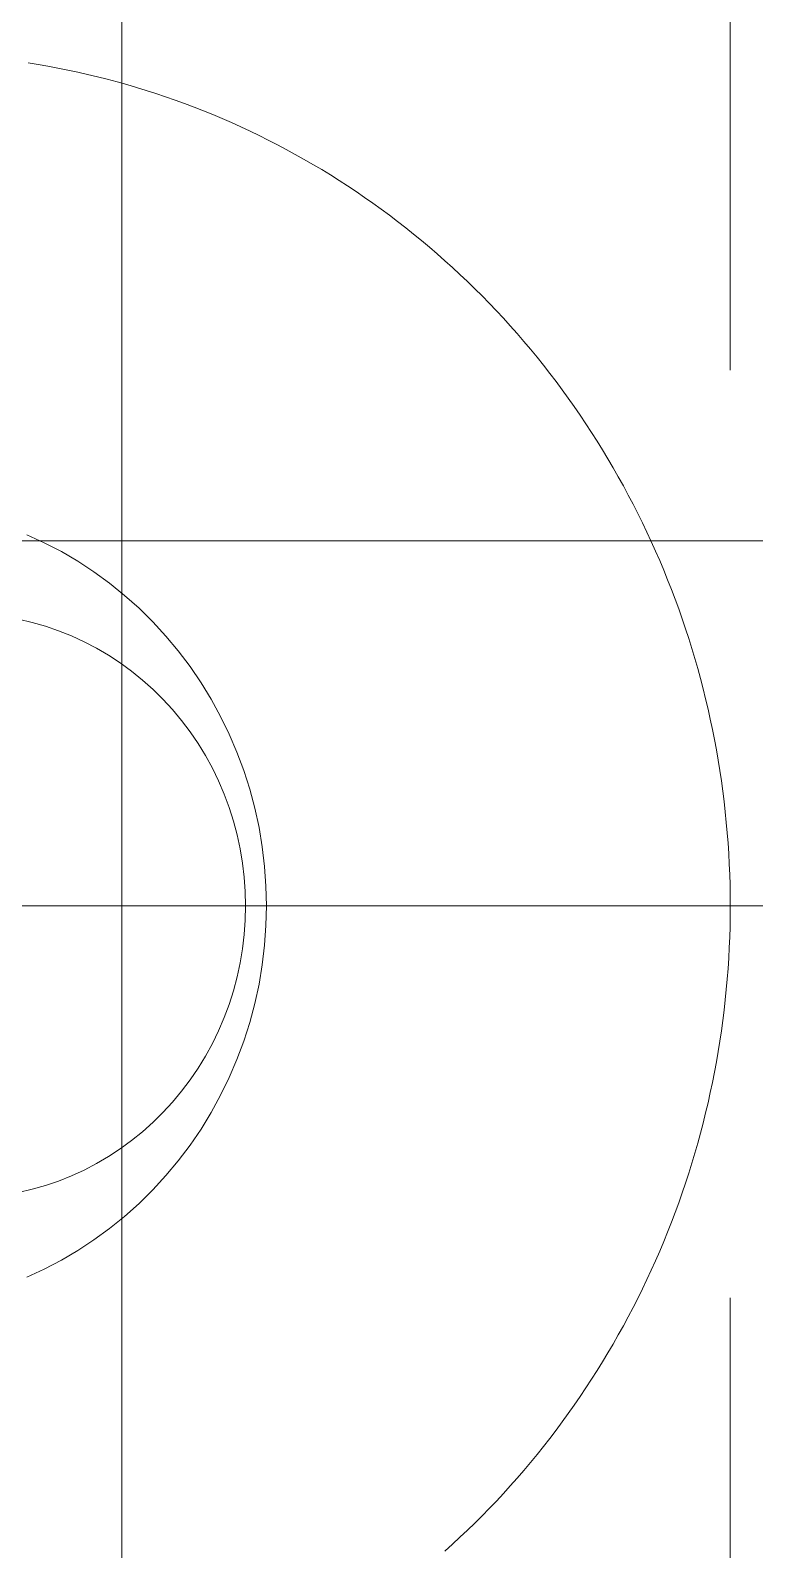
# Model space of a CAD drawing. Header units: millimetres. Extents: x 0 to 38884, y -3675 to 8056.
# Drawn here: x 5859.05 to 5865, y 4434.52 to 4447 of the extents above; entities that cross this region are included whole.
import ezdxf

# ---------------------------------------------------------------- set-up
doc = ezdxf.new("R2010")
doc.units = ezdxf.units.MM
doc.header["$LTSCALE"] = 2.4
doc.linetypes.add('CENTER2', pattern=[28.575, 19.05, -3.175, 3.175, -3.175])
doc.linetypes.add('HIDDEN', pattern=[9.525, 6.35, -3.175])
doc.layers.add('04_HIDDEN', color=2, linetype='HIDDEN', lineweight=13)
doc.layers.add('05_CENTER', color=4, linetype='CENTER2', lineweight=13)
doc.layers.add('10_DRAFT', color=8, linetype='Continuous', lineweight=0, plot=False)

# ---------------------------------------------------------------- blocks, each defined once
blk = doc.blocks.new('A$C757C1326_1')
at = {"layer": '04_HIDDEN'}
blk.add_lwpolyline([(1242, 3), (1357, 3), (1357, -3), (1242, -3)], close=True, dxfattribs=at)
at = {"layer": '05_CENTER'}
blk.add_line((-13.598, 0), (1372.498, 0), dxfattribs=at)
blk = doc.blocks.new('A$C7CA06694_1')
blk.add_blockref('A$C757C1326_1', (3, 0))
blk = doc.blocks.new('A$C5D2D39D7_1')
at = {"layer": '05_CENTER', "color": 0, "transparency": 33554559}
blk.add_line((-673, 0), (542, 0), dxfattribs=at)
blk = doc.blocks.new('MUCFC207a_1')
at = {"color": 0}
for p, q in [((-2.354, -20.152), (-2.328, -20.263)), ((2.328, -20.263), (2.354, -20.152)), ((-3.049, -20.221), (-2.983, -20.364)), ((-2.328, -20.263), (-2.297, -20.373)), ((2.297, -20.373), (2.328, -20.263)), ((2.983, -20.364), (3.049, -20.221)), ((6.897, -20.394), (6.911, -20.313)), ((6.911, -20.313), (6.924, -20.231)), ((-2.983, -20.364), (-2.91, -20.504)), ((-2.297, -20.373), (-2.26, -20.481)), ((2.26, -20.481), (2.297, -20.373)), ((2.91, -20.504), (2.983, -20.364)), ((6.882, -20.476), (6.897, -20.394)), ((-2.91, -20.504), (-2.831, -20.64)), ((-2.26, -20.481), (-2.217, -20.587)), ((-2.217, -20.587), (-2.17, -20.691)), ((2.17, -20.691), (2.217, -20.587)), ((2.217, -20.587), (2.26, -20.481)), ((2.831, -20.64), (2.91, -20.504)), ((6.848, -20.639), (6.865, -20.558)), ((6.865, -20.558), (6.882, -20.476)), ((-2.831, -20.64), (-2.744, -20.772)), ((-2.17, -20.691), (-2.117, -20.793)), ((2.117, -20.793), (2.17, -20.691)), ((2.744, -20.772), (2.831, -20.64)), ((6.83, -20.72), (6.848, -20.639)), ((-2.744, -20.772), (-2.651, -20.9)), ((-2.117, -20.793), (-2.059, -20.892)), ((2.059, -20.892), (2.117, -20.793)), ((2.651, -20.9), (2.744, -20.772)), ((6.79, -20.881), (6.811, -20.801)), ((6.811, -20.801), (6.83, -20.72)), ((-2.651, -20.9), (-2.551, -21.023)), ((-2.059, -20.892), (-1.996, -20.988)), ((1.996, -20.988), (2.059, -20.892)), ((2.551, -21.023), (2.651, -20.9)), ((6.746, -21.042), (6.769, -20.962)), ((6.769, -20.962), (6.79, -20.881)), ((-2.551, -21.023), (-2.445, -21.142)), ((-1.996, -20.988), (-1.928, -21.081)), ((-1.928, -21.081), (-1.855, -21.171)), ((1.855, -21.171), (1.928, -21.081)), ((1.928, -21.081), (1.996, -20.988)), ((2.445, -21.142), (2.551, -21.023)), ((6.723, -21.122), (6.746, -21.042)), ((-2.445, -21.142), (-2.333, -21.255)), ((-1.855, -21.171), (-1.778, -21.257)), ((1.778, -21.257), (1.855, -21.171)), ((2.333, -21.255), (2.445, -21.142)), ((6.673, -21.281), (6.699, -21.201)), ((6.699, -21.201), (6.723, -21.122)), ((-2.333, -21.255), (-2.216, -21.363)), ((-1.778, -21.257), (-1.697, -21.339)), ((-1.697, -21.339), (-1.612, -21.418)), ((1.612, -21.418), (1.697, -21.339)), ((1.697, -21.339), (1.778, -21.257)), ((2.216, -21.363), (2.333, -21.255)), ((6.647, -21.359), (6.673, -21.281)), ((-2.216, -21.363), (-2.094, -21.465)), ((-2.094, -21.465), (-1.966, -21.561)), ((-1.612, -21.418), (-1.523, -21.492)), ((1.523, -21.492), (1.612, -21.418)), ((1.966, -21.561), (2.094, -21.465)), ((2.094, -21.465), (2.216, -21.363)), ((6.591, -21.516), (6.619, -21.438)), ((6.619, -21.438), (6.647, -21.359)), ((-1.966, -21.561), (-1.833, -21.652)), ((-1.523, -21.492), (-1.43, -21.562)), ((-1.43, -21.562), (-1.333, -21.628)), ((1.333, -21.628), (1.43, -21.562)), ((1.43, -21.562), (1.523, -21.492)), ((1.833, -21.652), (1.966, -21.561)), ((6.561, -21.594), (6.591, -21.516)), ((-1.833, -21.652), (-1.697, -21.735)), ((-1.333, -21.628), (-1.234, -21.688)), ((-1.234, -21.688), (-1.131, -21.745)), ((1.131, -21.745), (1.234, -21.688)), ((1.234, -21.688), (1.333, -21.628)), ((1.697, -21.735), (1.833, -21.652)), ((6.5, -21.749), (6.531, -21.672)), ((6.531, -21.672), (6.561, -21.594)), ((-1.697, -21.735), (-1.556, -21.812)), ((-1.556, -21.812), (-1.411, -21.883)), ((-1.131, -21.745), (-1.026, -21.796)), ((-1.026, -21.796), (-0.918, -21.842)), ((0.918, -21.842), (1.026, -21.796)), ((1.026, -21.796), (1.131, -21.745)), ((1.411, -21.883), (1.556, -21.812)), ((1.556, -21.812), (1.697, -21.735)), ((6.434, -21.903), (6.467, -21.826)), ((6.467, -21.826), (6.5, -21.749)), ((-1.411, -21.883), (-1.263, -21.946)), ((-1.263, -21.946), (-1.112, -22.002)), ((-0.918, -21.842), (-0.809, -21.883)), ((-0.809, -21.883), (-0.697, -21.918)), ((-0.697, -21.918), (-0.583, -21.949)), ((-0.583, -21.949), (-0.468, -21.974)), ((0.468, -21.974), (0.583, -21.949)), ((0.583, -21.949), (0.697, -21.918)), ((0.697, -21.918), (0.809, -21.883)), ((0.809, -21.883), (0.918, -21.842)), ((1.112, -22.002), (1.263, -21.946)), ((1.263, -21.946), (1.411, -21.883)), ((6.399, -21.979), (6.434, -21.903)), ((-1.112, -22.002), (-0.958, -22.052)), ((-0.958, -22.052), (-0.802, -22.093)), ((-0.468, -21.974), (-0.352, -21.993)), ((-0.352, -21.993), (-0.235, -22.007)), ((-0.235, -22.007), (-0.118, -22.015)), ((-0.118, -22.015), (0, -22.018)), ((0, -22.018), (0.118, -22.015)), ((0.118, -22.015), (0.235, -22.007)), ((0.235, -22.007), (0.352, -21.993)), ((0.352, -21.993), (0.468, -21.974)), ((0.802, -22.093), (0.958, -22.052)), ((0.958, -22.052), (1.112, -22.002)), ((6.328, -22.129), (6.364, -22.054)), ((6.364, -22.054), (6.399, -21.979)), ((-0.802, -22.093), (-0.644, -22.128)), ((-0.644, -22.128), (-0.484, -22.154)), ((-0.484, -22.154), (-0.323, -22.173)), ((-0.323, -22.173), (-0.162, -22.185)), ((-0.162, -22.185), (0, -22.189)), ((0, -22.189), (0.162, -22.185)), ((0.162, -22.185), (0.323, -22.173)), ((0.323, -22.173), (0.484, -22.154)), ((0.484, -22.154), (0.644, -22.128)), ((0.644, -22.128), (0.802, -22.093)), ((6.253, -22.279), (6.291, -22.204)), ((6.291, -22.204), (6.328, -22.129)), ((6.213, -22.352), (6.253, -22.279)), ((6.132, -22.499), (6.173, -22.426)), ((6.173, -22.426), (6.213, -22.352)), ((6.048, -22.643), (6.091, -22.571)), ((6.091, -22.571), (6.132, -22.499)), ((6.004, -22.715), (6.048, -22.643)), ((5.914, -22.856), (5.959, -22.786)), ((5.959, -22.786), (6.004, -22.715)), ((5.82, -22.995), (5.868, -22.926)), ((5.868, -22.926), (5.914, -22.856)), ((5.723, -23.132), (5.772, -23.064)), ((5.772, -23.064), (5.82, -22.995)), ((5.622, -23.266), (5.673, -23.199)), ((5.673, -23.199), (5.723, -23.132)), ((5.518, -23.398), (5.571, -23.333)), ((5.571, -23.333), (5.622, -23.266)), ((5.465, -23.464), (5.518, -23.398)), ((5.356, -23.592), (5.411, -23.528)), ((5.411, -23.528), (5.465, -23.464)), ((-5.3, -23.655), (-5.244, -23.717)), ((5.244, -23.717), (5.3, -23.655)), ((5.3, -23.655), (5.356, -23.592)), ((-5.244, -23.717), (-5.187, -23.779)), ((-5.187, -23.779), (-5.129, -23.84)), ((5.129, -23.84), (5.187, -23.779)), ((5.187, -23.779), (5.244, -23.717)), ((-5.129, -23.84), (-5.07, -23.901)), ((-5.07, -23.901), (-5.01, -23.961)), ((-5.01, -23.961), (-4.95, -24.02)), ((4.95, -24.02), (5.01, -23.961)), ((5.01, -23.961), (5.07, -23.901)), ((5.07, -23.901), (5.129, -23.84)), ((-4.95, -24.02), (-4.889, -24.078)), ((-4.889, -24.078), (-4.827, -24.136)), ((4.827, -24.136), (4.889, -24.078)), ((4.889, -24.078), (4.95, -24.02)), ((-4.827, -24.136), (-4.764, -24.192)), ((-4.764, -24.192), (-4.701, -24.248)), ((4.701, -24.248), (4.764, -24.192)), ((4.764, -24.192), (4.827, -24.136)), ((-4.701, -24.248), (-4.637, -24.304)), ((-4.637, -24.304), (-4.572, -24.358)), ((4.572, -24.358), (4.637, -24.304)), ((4.637, -24.304), (4.701, -24.248)), ((-4.572, -24.358), (-4.507, -24.412)), ((-4.507, -24.412), (-4.441, -24.465)), ((4.441, -24.465), (4.507, -24.412)), ((4.507, -24.412), (4.572, -24.358)), ((-4.441, -24.465), (-4.374, -24.518)), ((-4.374, -24.518), (-4.307, -24.569)), ((-4.307, -24.569), (-4.239, -24.62)), ((4.239, -24.62), (4.307, -24.569)), ((4.307, -24.569), (4.374, -24.518)), ((4.374, -24.518), (4.441, -24.465)), ((-4.239, -24.62), (-4.17, -24.669)), ((-4.17, -24.669), (-4.101, -24.718)), ((4.101, -24.718), (4.17, -24.669)), ((4.17, -24.669), (4.239, -24.62)), ((-4.101, -24.718), (-4.031, -24.767)), ((-4.031, -24.767), (-3.96, -24.814)), ((-3.96, -24.814), (-3.889, -24.861)), ((3.889, -24.861), (3.96, -24.814)), ((3.96, -24.814), (4.031, -24.767)), ((4.031, -24.767), (4.101, -24.718)), ((-3.889, -24.861), (-3.817, -24.906)), ((-3.817, -24.906), (-3.745, -24.951)), ((-3.745, -24.951), (-3.672, -24.995)), ((3.672, -24.995), (3.745, -24.951)), ((3.745, -24.951), (3.817, -24.906)), ((3.817, -24.906), (3.889, -24.861)), ((-3.672, -24.995), (-3.599, -25.038)), ((-3.599, -25.038), (-3.525, -25.08)), ((-3.525, -25.08), (-3.45, -25.122)), ((3.45, -25.122), (3.525, -25.08)), ((3.525, -25.08), (3.599, -25.038)), ((3.599, -25.038), (3.672, -24.995)), ((-3.45, -25.122), (-3.375, -25.162)), ((-3.375, -25.162), (-3.3, -25.202)), ((-3.3, -25.202), (-3.224, -25.24)), ((3.224, -25.24), (3.3, -25.202)), ((3.3, -25.202), (3.375, -25.162)), ((3.375, -25.162), (3.45, -25.122)), ((-3.224, -25.24), (-3.147, -25.278)), ((-3.147, -25.278), (-3.07, -25.315)), ((-3.07, -25.315), (-2.993, -25.351)), ((2.993, -25.351), (3.07, -25.315)), ((3.07, -25.315), (3.147, -25.278)), ((3.147, -25.278), (3.224, -25.24)), ((-2.993, -25.351), (-2.915, -25.386)), ((-2.915, -25.386), (-2.837, -25.42)), ((-2.837, -25.42), (-2.758, -25.453)), ((-2.758, -25.453), (-2.679, -25.485)), ((2.679, -25.485), (2.758, -25.453)), ((2.758, -25.453), (2.837, -25.42)), ((2.837, -25.42), (2.915, -25.386)), ((2.915, -25.386), (2.993, -25.351)), ((-2.679, -25.485), (-2.599, -25.517)), ((-2.599, -25.517), (-2.519, -25.547)), ((-2.519, -25.547), (-2.439, -25.576)), ((-2.439, -25.576), (-2.358, -25.605)), ((2.358, -25.605), (2.439, -25.576)), ((2.439, -25.576), (2.519, -25.547)), ((2.519, -25.547), (2.599, -25.517)), ((2.599, -25.517), (2.679, -25.485)), ((-2.358, -25.605), (-2.277, -25.632)), ((-2.277, -25.632), (-2.196, -25.659)), ((-2.196, -25.659), (-2.114, -25.684)), ((-2.114, -25.684), (-2.032, -25.709)), ((2.032, -25.709), (2.114, -25.684)), ((2.114, -25.684), (2.196, -25.659)), ((2.196, -25.659), (2.277, -25.632)), ((2.277, -25.632), (2.358, -25.605)), ((-2.032, -25.709), (-1.95, -25.733)), ((-1.95, -25.733), (-1.867, -25.755)), ((-1.867, -25.755), (-1.784, -25.777)), ((-1.784, -25.777), (-1.701, -25.797)), ((-1.701, -25.797), (-1.617, -25.817)), ((-1.617, -25.817), (-1.534, -25.836)), ((1.534, -25.836), (1.617, -25.817)), ((1.617, -25.817), (1.701, -25.797)), ((1.701, -25.797), (1.784, -25.777)), ((1.784, -25.777), (1.867, -25.755)), ((1.867, -25.755), (1.95, -25.733)), ((1.95, -25.733), (2.032, -25.709)), ((-1.534, -25.836), (-1.45, -25.853)), ((-1.45, -25.853), (-1.366, -25.87)), ((-1.366, -25.87), (-1.281, -25.886)), ((-1.281, -25.886), (-1.197, -25.901)), ((-1.197, -25.901), (-1.112, -25.914)), ((-1.112, -25.914), (-1.027, -25.927)), ((-1.027, -25.927), (-0.942, -25.939)), ((-0.942, -25.939), (-0.857, -25.949)), ((-0.857, -25.949), (-0.772, -25.959)), ((0.772, -25.959), (0.857, -25.949)), ((0.857, -25.949), (0.942, -25.939)), ((0.942, -25.939), (1.027, -25.927)), ((1.027, -25.927), (1.112, -25.914)), ((1.112, -25.914), (1.197, -25.901)), ((1.197, -25.901), (1.281, -25.886)), ((1.281, -25.886), (1.366, -25.87)), ((1.366, -25.87), (1.45, -25.853)), ((1.45, -25.853), (1.534, -25.836)), ((42.5, -26), (-42.5, -26)), ((-0.772, -25.959), (-0.686, -25.967)), ((-0.686, -25.967), (-0.601, -25.975)), ((-0.601, -25.975), (-0.515, -25.982)), ((-0.515, -25.982), (-0.429, -25.987)), ((-0.429, -25.987), (-0.343, -25.992)), ((-0.343, -25.992), (-0.258, -25.995)), ((-0.258, -25.995), (-0.172, -25.998)), ((-0.172, -25.998), (-0.086, -26)), ((-0.086, -26), (0, -26)), ((0, -26), (0.086, -26)), ((0.086, -26), (0.172, -25.998)), ((0.172, -25.998), (0.258, -25.995)), ((0.258, -25.995), (0.343, -25.992)), ((0.343, -25.992), (0.429, -25.987)), ((0.429, -25.987), (0.515, -25.982)), ((0.515, -25.982), (0.601, -25.975)), ((0.601, -25.975), (0.686, -25.967)), ((0.686, -25.967), (0.772, -25.959))]:
    blk.add_line(p, q, dxfattribs=at)
at = {"layer": '10_DRAFT'}
for p, q in [((0, -36.4), (0, 8)), ((34.583, -21), (-34.583, -21))]:
    blk.add_line(p, q, dxfattribs=at)
blk = doc.blocks.new('A$C038C65EF_1')
at = {"layer": '05_CENTER'}
blk.add_line((6, 0), (-186.302, 0), dxfattribs=at)
blk = doc.blocks.new('A$C501748FC_1')
at = {"layer": '05_CENTER'}
blk.add_line((-1560, 0), (4.867, 0), dxfattribs=at)
blk = doc.blocks.new('A$C724029F7_1')
blk.add_blockref('A$C501748FC_1', (0, 0))
blk = doc.blocks.new('A$C52611A06_1')
at = {"rotation": 180}
blk.add_blockref('A$C038C65EF_1', (3, 0), dxfattribs=at)
at = {"layer": '04_HIDDEN', "color": 4, "rotation": 90}
blk.add_blockref('MUCFC207a_1', (15, 0), dxfattribs=at)
at = {"layer": '04_HIDDEN'}
blk.add_blockref('A$C724029F7_1', (283, 0), dxfattribs=at)

msp = doc.modelspace()

# ---------------------------------------------------------------- block references
for name, p in [('A$C7CA06694_1', (4520.8009, 4439.8066)), ('A$C52611A06_1', (5823.8009, 4439.8066))]:
    msp.add_blockref(name, p)
at = {"layer": '04_HIDDEN', "color": 9}
msp.add_blockref('A$C5D2D39D7_1', (5730.3009, 4439.8066), dxfattribs=at)

doc.saveas('drawing.dxf')
